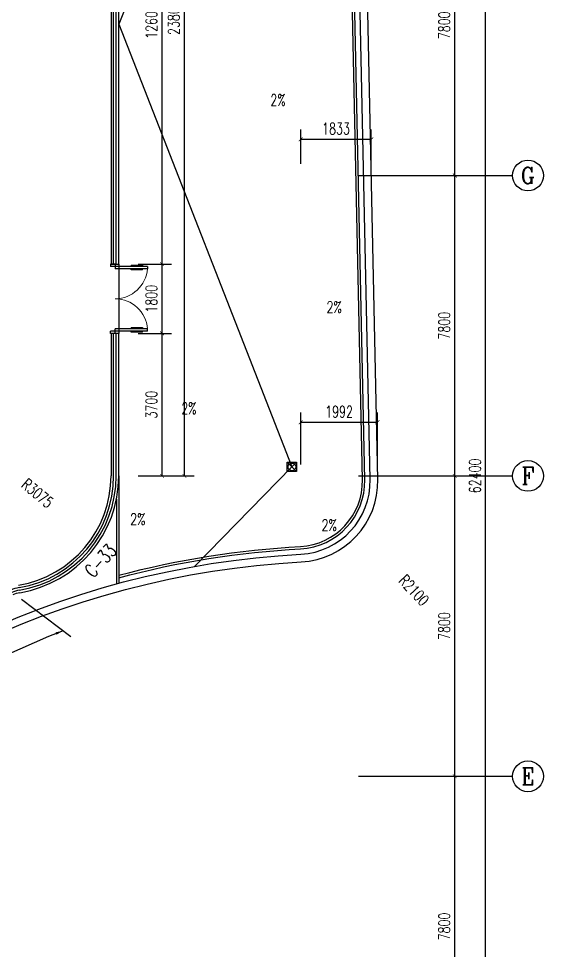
# Model space of a CAD drawing. Header units: millimetres. Extents: x 2680932 to 6187768, y 127588 to 383208.
# Drawn here: x 3109104 to 3122729, y 166707 to 190901 of the extents above; entities that cross this region are included whole.
import ezdxf
from ezdxf.enums import TextEntityAlignment as Align

# ---------------------------------------------------------------- set-up
doc = ezdxf.new("R2010")
doc.units = ezdxf.units.MM
doc.header["$LTSCALE"] = 20
for name, color, linetype in [('AXIS', 3, 'Continuous'), ('AXIS_TEXT', 7, 'Continuous'), ('CURTWALL', 4, 'Continuous'), ('DIM_SYMB', 3, 'Continuous'), ('PUB_DIM', 3, 'Continuous'), ('PUB_TEXT', 41, 'Continuous'), ('WINDOW', 4, 'Continuous'), ('WINDOW_TEXT', 183, 'Continuous'), ('屋面排水', 210, 'Continuous'), ('细线', 8, 'Continuous'), ('装饰一', 201, 'Continuous'), ('阳台栏杆', 149, 'Continuous')]:
    doc.layers.add(name, color=color, linetype=linetype)
doc.styles.add('_TCH_AXIS', font='COMPLEX', dxfattribs={"bigfont": 'GBCBIG'})
doc.styles.add('_TCH_DIM', font='SIMPLEX', dxfattribs={"bigfont": 'GBCBIG'})
doc.styles.add('_TCH_DIM_T3', font='SIMPLEX', dxfattribs={"width": 0.705882, "bigfont": 'GBCBIG'})
doc.styles.add('_TCH_WINDOW', font='SIMPLEX', dxfattribs={"bigfont": 'GBCBIG'})
doc.styles.add('COMPLEX', font='complex')
doc.dimstyles.new('_TCH_ARCH&&100', dxfattribs={"dimtxt": 297.5, "dimasz": 100, "dimexe": 250, "dimexo": 300, "dimgap": 126.25, "dimtad": 1, "dimdec": 0, "dimzin": 0, "dimdsep": 46, "dimtxsty": '_TCH_DIM_T3', "dimblk": 'ARCHTICK', "dimcen": 0.09, "dimclrt": 7, "dimazin": 2, "dimtfac": 1, "dimtdec": 0, "dimtix": 1, "dimtmove": 2, "dimatfit": 3, "dimfxl": 1, "dimtolj": 1, "dimtzin": 0, "dimarcsym": 0})

# ---------------------------------------------------------------- blocks, each defined once
blk = doc.blocks.new('sfdhfgj')
at = {"layer": '屋面排水'}
for p, q in [((-60, 60), (60, -60)), ((-60, -60), (60, 60))]:
    blk.add_line(p, q, dxfattribs=at)
blk.add_lwpolyline([(-60, 60), (60, 60), (60, -60), (-60, -60)], close=True, dxfattribs=at)
blk.add_circle((0, 0), 50, dxfattribs=at)
blk = doc.blocks.new('_ArchTick')
at = {"color": 0, "linetype": 'ByBlock', "lineweight": -3, "const_width": 0.15}
blk.add_lwpolyline([(-0.5, -0.5), (0.5, 0.5)], dxfattribs=at)
blk = doc.blocks.new('*D269')
at = {"layer": 'Defpoints', "color": 0, "transparency": 16777216}
for p in [(3111904, 197127), (3112827, 197127), (3111904, 184527)]:
    blk.add_point(p, dxfattribs=at)
at = {"layer": 'PUB_DIM', "color": 0, "lineweight": -2, "transparency": 16777216}
for p, q in [((3112204, 197127), (3113077, 197127)), ((3112827, 184527), (3112827, 197127)), ((3112204, 184527), (3113077, 184527))]:
    blk.add_line(p, q, dxfattribs=at)
at = {"layer": 'PUB_DIM', "color": 0, "lineweight": -2, "transparency": 16777216, "xscale": 100, "yscale": 100, "zscale": 100}
for p, rotation in [((3112827, 197127), 90), ((3112827, 184527), 270)]:
    blk.add_blockref('_ArchTick', p, dxfattribs=dict(at, rotation=rotation))
at = {"layer": 'PUB_DIM', "color": 7, "transparency": 16777216, "insert": (3112552, 190827), "char_height": 297.5, "attachment_point": 5, "rotation": 90, "style": '_TCH_DIM_T3'}
blk.add_mtext('\\A1;12600', dxfattribs=at)
blk = doc.blocks.new('*D270')
at = {"layer": 'Defpoints', "color": 0, "transparency": 16777216}
for p in [(3111904, 184527), (3112827, 184527), (3111904, 182727)]:
    blk.add_point(p, dxfattribs=at)
at = {"layer": 'PUB_DIM', "color": 0, "lineweight": -2, "transparency": 16777216}
for p, q in [((3112204, 184527), (3113077, 184527)), ((3112827, 182727), (3112827, 184527)), ((3112204, 182727), (3113077, 182727))]:
    blk.add_line(p, q, dxfattribs=at)
at = {"layer": 'PUB_DIM', "color": 0, "lineweight": -2, "transparency": 16777216, "xscale": 100, "yscale": 100, "zscale": 100}
for p, rotation in [((3112827, 184527), 90), ((3112827, 182727), 270)]:
    blk.add_blockref('_ArchTick', p, dxfattribs=dict(at, rotation=rotation))
at = {"layer": 'PUB_DIM', "color": 7, "transparency": 16777216, "insert": (3112552, 183627), "char_height": 297.5, "attachment_point": 5, "rotation": 90, "style": '_TCH_DIM_T3'}
blk.add_mtext('\\A1;1800', dxfattribs=at)
blk = doc.blocks.new('*D271')
at = {"layer": 'Defpoints', "color": 0, "transparency": 16777216}
for p in [(3111904, 182727), (3112827, 182727), (3111904, 179027)]:
    blk.add_point(p, dxfattribs=at)
at = {"layer": 'PUB_DIM', "color": 0, "lineweight": -2, "transparency": 16777216}
for p, q in [((3112204, 182727), (3113077, 182727)), ((3112827, 179027), (3112827, 182727)), ((3112204, 179027), (3113077, 179027))]:
    blk.add_line(p, q, dxfattribs=at)
at = {"layer": 'PUB_DIM', "color": 0, "lineweight": -2, "transparency": 16777216, "xscale": 100, "yscale": 100, "zscale": 100}
for p, rotation in [((3112827, 182727), 90), ((3112827, 179027), 270)]:
    blk.add_blockref('_ArchTick', p, dxfattribs=dict(at, rotation=rotation))
at = {"layer": 'PUB_DIM', "color": 7, "transparency": 16777216, "insert": (3112552, 180877), "char_height": 297.5, "attachment_point": 5, "rotation": 90, "style": '_TCH_DIM_T3'}
blk.add_mtext('\\A1;3700', dxfattribs=at)
blk = doc.blocks.new('*D272')
at = {"layer": 'Defpoints', "color": 0, "transparency": 16777216}
for p in [(3111904, 202827), (3113408, 202827), (3111904, 179027)]:
    blk.add_point(p, dxfattribs=at)
at = {"layer": 'PUB_DIM', "color": 0, "lineweight": -2, "transparency": 16777216}
for p, q in [((3112204, 202827), (3113658, 202827)), ((3113408, 179027), (3113408, 202827)), ((3112204, 179027), (3113658, 179027))]:
    blk.add_line(p, q, dxfattribs=at)
at = {"layer": 'PUB_DIM', "color": 0, "lineweight": -2, "transparency": 16777216, "xscale": 100, "yscale": 100, "zscale": 100}
for p, rotation in [((3113408, 202827), 90), ((3113408, 179027), 270)]:
    blk.add_blockref('_ArchTick', p, dxfattribs=dict(at, rotation=rotation))
at = {"layer": 'PUB_DIM', "color": 7, "transparency": 16777216, "insert": (3113133, 190927), "char_height": 297.5, "attachment_point": 5, "rotation": 90, "style": '_TCH_DIM_T3'}
blk.add_mtext('\\A1;23800', dxfattribs=at)
blk = doc.blocks.new('*D275')
at = {"layer": 'Defpoints', "color": 0, "transparency": 16777216}
for p in [(3118262, 187768), (3116429, 186827), (3118262, 186827)]:
    blk.add_point(p, dxfattribs=at)
at = {"layer": 'PUB_DIM', "color": 0, "lineweight": -2, "transparency": 16777216}
for p, q in [((3116429, 187127), (3116429, 188018)), ((3118262, 187127), (3118262, 188018)), ((3116429, 187768), (3118262, 187768))]:
    blk.add_line(p, q, dxfattribs=at)
at = {"layer": 'PUB_DIM', "color": 0, "lineweight": -2, "transparency": 16777216, "xscale": 100, "yscale": 100, "zscale": 100, "rotation": 180}
blk.add_blockref('_ArchTick', (3116429, 187768), dxfattribs=at)
at = {"layer": 'PUB_DIM', "color": 0, "lineweight": -2, "transparency": 16777216, "xscale": 100, "yscale": 100, "zscale": 100}
blk.add_blockref('_ArchTick', (3118262, 187768), dxfattribs=at)
at = {"layer": 'PUB_DIM', "color": 7, "transparency": 16777216, "insert": (3117346, 188043), "char_height": 297.5, "attachment_point": 5, "style": '_TCH_DIM_T3'}
blk.add_mtext('\\A1;1833', dxfattribs=at)
blk = doc.blocks.new('*D288')
at = {"layer": 'Defpoints', "color": 0, "transparency": 16777216}
for p in [(3118421, 180420), (3116429, 179027), (3118421, 179027)]:
    blk.add_point(p, dxfattribs=at)
at = {"layer": 'PUB_DIM', "color": 0, "lineweight": -2, "transparency": 16777216}
for p, q in [((3116429, 179327), (3116429, 180670)), ((3118421, 179327), (3118421, 180670)), ((3116429, 180420), (3118421, 180420))]:
    blk.add_line(p, q, dxfattribs=at)
at = {"layer": 'PUB_DIM', "color": 0, "lineweight": -2, "transparency": 16777216, "xscale": 100, "yscale": 100, "zscale": 100, "rotation": 180}
blk.add_blockref('_ArchTick', (3116429, 180420), dxfattribs=at)
at = {"layer": 'PUB_DIM', "color": 0, "lineweight": -2, "transparency": 16777216, "xscale": 100, "yscale": 100, "zscale": 100}
blk.add_blockref('_ArchTick', (3118421, 180420), dxfattribs=at)
at = {"layer": 'PUB_DIM', "color": 7, "transparency": 16777216, "insert": (3117425, 180695), "char_height": 297.5, "attachment_point": 5, "style": '_TCH_DIM_T3'}
blk.add_mtext('\\A1;1992', dxfattribs=at)
blk = doc.blocks.new('$DorLib2D$00000011')
for p, q in [((-0.467, 0.471), (-0.467, -0.062)), ((-0.467, 0.471), (-0.433, 0.471)), ((-0.433, 0.471), (-0.433, 0.004)), ((0.433, 0.471), (0.433, 0.004)), ((0.467, 0.471), (0.433, 0.471)), ((0.467, 0.471), (0.467, -0.062)), ((-0.483, 0.396), (-0.467, 0.396)), ((-0.417, 0.396), (-0.433, 0.396)), ((0.417, 0.396), (0.433, 0.396)), ((0.483, 0.396), (0.467, 0.396)), ((-0.483, 0.235), (-0.467, 0.235)), ((-0.417, 0.235), (-0.433, 0.235)), ((0.417, 0.235), (0.433, 0.235)), ((0.483, 0.235), (0.467, 0.235)), ((-0.5, 0.004), (-0.433, 0.004)), ((-0.5, 0.004), (-0.5, -0.062)), ((0.5, 0.004), (0.433, 0.004)), ((0.5, 0.004), (0.5, -0.062)), ((-0.5, -0.062), (-0.467, -0.062)), ((0.5, -0.062), (0.467, -0.062))]:
    blk.add_line(p, q)
at = {"lineweight": 13}
for p, q in [((-0.483, 0.396), (-0.483, 0.235)), ((-0.417, 0.396), (-0.417, 0.235)), ((0.417, 0.396), (0.417, 0.235)), ((0.483, 0.396), (0.483, 0.235))]:
    blk.add_line(p, q, dxfattribs=at)
for centre, start, end in [((-0.467, 0.004), 0, 85.904), ((0.467, 0.004), 94.096, 180)]:
    blk.add_arc(centre, 0.467, start, end, dxfattribs=at)
blk = doc.blocks.new('*D313')
at = {"layer": 'AXIS', "color": 0, "lineweight": -2, "transparency": 16777216}
for p, q in [((3118229, 171227), (3120679, 171227)), ((3120429, 163427), (3120429, 171227)), ((3118229, 163427), (3120679, 163427))]:
    blk.add_line(p, q, dxfattribs=at)
at = {"layer": 'Defpoints', "color": 0, "transparency": 16777216}
for p in [(3117929, 171227), (3120429, 171227), (3117929, 163427)]:
    blk.add_point(p, dxfattribs=at)
at = {"layer": 'AXIS', "color": 0, "lineweight": -2, "transparency": 16777216, "xscale": 100, "yscale": 100, "zscale": 100}
for p, rotation in [((3120429, 171227), 90), ((3120429, 163427), 270)]:
    blk.add_blockref('_ArchTick', p, dxfattribs=dict(at, rotation=rotation))
at = {"layer": 'AXIS', "color": 7, "transparency": 16777216, "insert": (3120154, 167327), "char_height": 297.5, "attachment_point": 5, "rotation": 90, "style": '_TCH_DIM_T3'}
blk.add_mtext('\\A1;7800', dxfattribs=at)
blk = doc.blocks.new('*D314')
at = {"layer": 'AXIS', "color": 0, "lineweight": -2, "transparency": 16777216}
for p, q in [((3118229, 179027), (3120679, 179027)), ((3120429, 171227), (3120429, 179027)), ((3118229, 171227), (3120679, 171227))]:
    blk.add_line(p, q, dxfattribs=at)
at = {"layer": 'Defpoints', "color": 0, "transparency": 16777216}
for p in [(3117929, 179027), (3120429, 179027), (3117929, 171227)]:
    blk.add_point(p, dxfattribs=at)
at = {"layer": 'AXIS', "color": 0, "lineweight": -2, "transparency": 16777216, "xscale": 100, "yscale": 100, "zscale": 100}
for p, rotation in [((3120429, 179027), 90), ((3120429, 171227), 270)]:
    blk.add_blockref('_ArchTick', p, dxfattribs=dict(at, rotation=rotation))
at = {"layer": 'AXIS', "color": 7, "transparency": 16777216, "insert": (3120154, 175127), "char_height": 297.5, "attachment_point": 5, "rotation": 90, "style": '_TCH_DIM_T3'}
blk.add_mtext('\\A1;7800', dxfattribs=at)
blk = doc.blocks.new('*D315')
at = {"layer": 'AXIS', "color": 0, "lineweight": -2, "transparency": 16777216}
for p, q in [((3118229, 186827), (3120679, 186827)), ((3120429, 179027), (3120429, 186827)), ((3118229, 179027), (3120679, 179027))]:
    blk.add_line(p, q, dxfattribs=at)
at = {"layer": 'Defpoints', "color": 0, "transparency": 16777216}
for p in [(3117929, 186827), (3120429, 186827), (3117929, 179027)]:
    blk.add_point(p, dxfattribs=at)
at = {"layer": 'AXIS', "color": 0, "lineweight": -2, "transparency": 16777216, "xscale": 100, "yscale": 100, "zscale": 100}
for p, rotation in [((3120429, 186827), 90), ((3120429, 179027), 270)]:
    blk.add_blockref('_ArchTick', p, dxfattribs=dict(at, rotation=rotation))
at = {"layer": 'AXIS', "color": 7, "transparency": 16777216, "insert": (3120154, 182927), "char_height": 297.5, "attachment_point": 5, "rotation": 90, "style": '_TCH_DIM_T3'}
blk.add_mtext('\\A1;7800', dxfattribs=at)
blk = doc.blocks.new('*D316')
at = {"layer": 'AXIS', "color": 0, "lineweight": -2, "transparency": 16777216}
for p, q in [((3118229, 194627), (3120679, 194627)), ((3120429, 186827), (3120429, 194627)), ((3118229, 186827), (3120679, 186827))]:
    blk.add_line(p, q, dxfattribs=at)
at = {"layer": 'Defpoints', "color": 0, "transparency": 16777216}
for p in [(3117929, 194627), (3120429, 194627), (3117929, 186827)]:
    blk.add_point(p, dxfattribs=at)
at = {"layer": 'AXIS', "color": 0, "lineweight": -2, "transparency": 16777216, "xscale": 100, "yscale": 100, "zscale": 100}
for p, rotation in [((3120429, 194627), 90), ((3120429, 186827), 270)]:
    blk.add_blockref('_ArchTick', p, dxfattribs=dict(at, rotation=rotation))
at = {"layer": 'AXIS', "color": 7, "transparency": 16777216, "insert": (3120154, 190727), "char_height": 297.5, "attachment_point": 5, "rotation": 90, "style": '_TCH_DIM_T3'}
blk.add_mtext('\\A1;7800', dxfattribs=at)
blk = doc.blocks.new('*D319')
at = {"layer": 'AXIS', "color": 0, "lineweight": -2, "transparency": 16777216}
for p, q in [((3118229, 210227), (3121479, 210227)), ((3121229, 147827), (3121229, 210227)), ((3118229, 147827), (3121479, 147827))]:
    blk.add_line(p, q, dxfattribs=at)
at = {"layer": 'Defpoints', "color": 0, "transparency": 16777216}
for p in [(3117929, 210227), (3121229, 210227), (3117929, 147827)]:
    blk.add_point(p, dxfattribs=at)
at = {"layer": 'AXIS', "color": 0, "lineweight": -2, "transparency": 16777216, "xscale": 100, "yscale": 100, "zscale": 100}
for p, rotation in [((3121229, 210227), 90), ((3121229, 147827), 270)]:
    blk.add_blockref('_ArchTick', p, dxfattribs=dict(at, rotation=rotation))
at = {"layer": 'AXIS', "color": 7, "transparency": 16777216, "insert": (3120954, 179027), "char_height": 297.5, "attachment_point": 5, "rotation": 90, "style": '_TCH_DIM_T3'}
blk.add_mtext('\\A1;62400', dxfattribs=at)
blk = doc.blocks.new('_AXISO')
blk.add_circle((0, 0), 0.5)
at = {"layer": 'AXIS_TEXT', "style": 'COMPLEX', "width": 1.041667}
blk.add_attdef('A', text='', height=0.56, dxfattribs=at).set_placement((-0.25, -0.28), (0.25, -0.28), align=Align.FIT)

msp = doc.modelspace()

# ---------------------------------------------------------------- linework, layer by layer
at = {"layer": 'AXIS'}
for p, q in [((3117929.1, 186827), (3121929.1, 186827)), ((3117929.1, 179027), (3121929.1, 179027)), ((3117929.1, 171227), (3121929.1, 171227))]:
    msp.add_line(p, q, dxfattribs=at)
at = {"layer": 'CURTWALL'}
for p, q in [((3111504.2, 194627), (3111504.2, 184526.9)), ((3111570.8, 184526.9), (3111570.8, 194627)), ((3111637.5, 184526.9), (3111637.5, 194627)), ((3111704.2, 184526.9), (3111704.2, 194627)), ((3111504.2, 184526.9), (3111704.2, 184526.9)), ((3111704.2, 182726.9), (3111504.2, 182726.9)), ((3111504.2, 182726.9), (3111504.2, 179027)), ((3111570.8, 179027), (3111570.8, 182726.9)), ((3111637.5, 179027), (3111637.5, 182726.9)), ((3111704.2, 179027), (3111704.2, 182726.9))]:
    msp.add_line(p, q, dxfattribs=at)
for centre, radius, start, end in [((3108629.1, 179027), 2875.1, 279.5129, 0), ((3108629.1, 179027), 2941.8, 279.5129, 0), ((3108629.1, 179027), 3008.4, 279.5129, 0), ((3108629.1, 179027), 3075.1, 279.5129, 0), ((3109269.5, 175205.2), 933.3, 99.5129, 113.44127), ((3109269.5, 175205.2), 866.7, 99.5129, 113.44127), ((3109269.5, 175205.2), 800, 99.5129, 113.44127)]:
    msp.add_arc(centre, radius, start, end, dxfattribs=at)
at = {"layer": 'DIM_SYMB'}
for points in [[(3115537.2, 188787.2, 0, 0, 0), (3114493.2, 188787.2, 80, 0, 0), (3114193.2, 188787.2, 0, 0, 0)], [(3114118, 185109.7, 0, 0, 0), (3114547.2, 183865, 80, 0, 0), (3114645, 183581.4, 0, 0, 0)], [(3116995.3, 183408.5, 0, 0, 0), (3115866.4, 183408.5, 80, 0, 0), (3115566.4, 183408.5, 0, 0, 0)], [(3113812.8, 180780.3, 0, 0, 0), (3114454.1, 180780.3, 80, 0, 0), (3114754.1, 180780.3, 0, 0, 0)], [(3114856.3, 177550.5, 0, 0, 0), (3115160.5, 177902, 80, 0, 0), (3115356.8, 178128.8, 0, 0, 0)], [(3116884.3, 177805.8, 0, 0, 0), (3116582.2, 178018.6, 80, 0, 0), (3116336.9, 178191.3, 0, 0, 0)], [(3112485.5, 177902.9, 0, 0, 0), (3113530.4, 177902.9, 80, 0, 0), (3113830.4, 177902.9, 0, 0, 0)]]:
    msp.add_lwpolyline(points, format="xyseb", dxfattribs=at)
at = {"layer": 'PUB_DIM'}
msp.add_line((3109176.6, 175829.9), (3110460.4, 174856.3), dxfattribs=at)
for points in [[(3108993.3, 178722, 0, 0, 0), (3110833.3, 177181.1, 66, 0, 0), (3110986.6, 177052.7, 0, 0, 0)], [(3119548.3, 175464.1, 0, 0, 0), (3117905.7, 177214, 66, 0, 0), (3117768.8, 177359.8, 0, 0, 0)], [(3110261.2, 175007.3, 0, 66, 0), (3110075.3, 174933.6, 66, 0, 0)]]:
    msp.add_lwpolyline(points, format="xyseb", dxfattribs=at)
msp.add_arc((3118746.3, 153349), 23261.1, 111.39356, 174.25538, dxfattribs=at)
at = {"layer": '屋面排水'}
for p, q in [((3116227.5, 202232.7), (3111704.2, 190756.9)), ((3111704.2, 190756.9), (3116199.1, 179261.9)), ((3116199.1, 179261.9), (3113673.8, 176677.9))]:
    msp.add_line(p, q, dxfattribs=at)
msp.add_circle((3116199.1, 179261.9), 100, dxfattribs=at)
at = {"layer": '细线'}
msp.add_line((3111704.2, 184526.9), (3111704.2, 182726.9), dxfattribs=at)
at = {"layer": '装饰一'}
for points in [[(3118431, 178935.7), (3117843.2, 206444, 0.4192246), (3115663, 208497.6), (3089588.7, 207494.7, 0.1889402), (3088585.7, 207056.5), (3064713.2, 183184, 0.1951669), (3064274, 182145), (3063786.7, 148357.2, 0.4109331), (3065540.4, 146531.9), (3093206.1, 145822.5, 0.4559937), (3095651.8, 148496.8), (3095284, 151684.5, -0.4333475), (3116442.2, 176793.8, 0.4050511)], [(3118231.1, 178931.4), (3117643.3, 206439.7, 0.4192246), (3115670.7, 208297.7), (3089596.4, 207294.9, 0.1889402), (3088727.1, 206915.1), (3064854.6, 183042.6, 0.1951669), (3064474, 182142.1), (3063986.7, 148354.4, 0.4109331), (3065545.5, 146731.8), (3093211.2, 146022.4, 0.4559937), (3095453.1, 148473.9), (3095085.3, 151661.3, -0.4333439), (3116431.7, 176993.5, 0.4050511)]]:
    msp.add_lwpolyline(points, format="xyb", close=True, dxfattribs=at)
at = {"layer": '阳台栏杆'}
for p, q in [((3111704.2, 179027), (3111704.2, 176238.4)), ((3111644.2, 178422.5), (3111644.2, 176222.1))]:
    msp.add_line(p, q, dxfattribs=at)
for points in [[(3111704.2, 176383.4, -0.0524572), (3116424.3, 177133.3, 0.4050511), (3118091.1, 178928.5), (3117503.3, 206436.7, 0.4192246), (3115676.1, 208157.8), (3089601.8, 207155, 0.1889402), (3088826.1, 206816.1), (3064953.6, 182943.6, 0.1951669), (3064614, 182140), (3064126.7, 148352.3, 0.4109331), (3065549.1, 146871.8), (3093214.8, 146162.4, 0.4559937), (3095314, 148457.8), (3094946.3, 151645.1, -0.0272415), (3094789.4, 154127, -0.0272415)], [(3111704.2, 176445.5, -0.0522808), (3116421.1, 177193.2, 0.4050511), (3118031.1, 178927.2), (3117443.3, 206435.4, 0.4192246), (3115678.4, 208097.9), (3089604.1, 207095, 0.1889402), (3088868.6, 206773.6), (3064996.1, 182901.1, 0.1951669), (3064674, 182139.2), (3064186.7, 148351.5, 0.4109331), (3065550.6, 146931.7), (3093216.3, 146222.4, 0.4559937), (3095254.4, 148451), (3094886.7, 151638.1, -0.0272463), (3094729.4, 154127, -0.0272463)]]:
    msp.add_lwpolyline(points, format="xyb", dxfattribs=at)

# ---------------------------------------------------------------- block references
at = {"layer": 'AXIS'}
ref = msp.add_blockref('_AXISO', (3122329.1, 186827), dxfattribs=dict(at, xscale=800, yscale=800, zscale=800))
ref.add_attrib('A', 'G', dxfattribs={"layer": 'AXIS_TEXT', "height": 425.2, "style": '_TCH_AXIS'}).set_placement((3122146.9, 186614.4), (3122511.3, 186614.4), align=Align.FIT)
ref = msp.add_blockref('_AXISO', (3122329.1, 179027), dxfattribs=dict(at, xscale=800, yscale=800, zscale=800))
ref.add_attrib('A', 'F', dxfattribs={"layer": 'AXIS_TEXT', "height": 445.4, "style": '_TCH_AXIS'}).set_placement((3122159.4, 178804.3), (3122498.8, 178804.3), align=Align.FIT)
ref = msp.add_blockref('_AXISO', (3122329.1, 171227), dxfattribs=dict(at, xscale=800, yscale=800, zscale=800))
ref.add_attrib('A', 'E', dxfattribs={"layer": 'AXIS_TEXT', "height": 445.4, "style": '_TCH_AXIS'}).set_placement((3122159.4, 171004.3), (3122498.8, 171004.3), align=Align.FIT)
at = {"layer": 'WINDOW', "xscale": 1800, "yscale": -1800, "zscale": 1800, "rotation": 90}
msp.add_blockref('$DorLib2D$00000011', (3111604.2, 183626.9), dxfattribs=at)
at = {"layer": '屋面排水', "xscale": 2, "yscale": 2, "zscale": 2}
msp.add_blockref('sfdhfgj', (3116199.1, 179261.9), dxfattribs=at)

# ---------------------------------------------------------------- texts
at = {"layer": 'PUB_DIM', "color": 7, "style": '_TCH_DIM', "width": 0.705882}
for s, rotation, p in [('R3075', 320.05564, (3109151, 178754.6)), ('R2100', 313.18986, (3118949.1, 176286.9))]:
    msp.add_text(s, height=297.5, rotation=rotation, dxfattribs=at).set_placement(p)
at = {"layer": 'PUB_TEXT', "style": '_TCH_DIM', "width": 0.705882}
for p in [(3115642.2, 188638.4), (3117100.3, 183259.8), (3113327.8, 180631.5), (3112000.5, 177754.2), (3116970.1, 177596.6)]:
    msp.add_text('2%', height=297.5, dxfattribs=at).set_placement(p)
at = {"layer": 'WINDOW_TEXT', "style": '_TCH_WINDOW', "width": 0.705882}
msp.add_text('C-33', height=357, rotation=47.89178, dxfattribs=at).set_placement((3111046.5, 176359.7))

# ---------------------------------------------------------------- dimensions: what is measured, and where the dimension line sits
at = {"layer": 'AXIS'}
for p1, p2, distance, picture, middle in [((3117929.1, 147827), (3117929.1, 210227), -3300, '*D319', (3120954.1, 179027)), ((3117929.1, 186827), (3117929.1, 194627), -2500, '*D316', (3120154.1, 190727)), ((3117929.1, 179027), (3117929.1, 186827), -2500, '*D315', (3120154.1, 182927)), ((3117929.1, 171227), (3117929.1, 179027), -2500, '*D314', (3120154.1, 175127)), ((3117929.1, 163427), (3117929.1, 171227), -2500, '*D313', (3120154.1, 167327))]:
    dim = msp.add_aligned_dim(p1=p1, p2=p2, distance=distance, dimstyle='_TCH_ARCH&&100', dxfattribs=at)
    dim.commit()
    dim.dimension.update_dxf_attribs({"geometry": picture, "text_midpoint": middle})
at = {"layer": 'PUB_DIM'}
for p1, p2, distance, picture, middle in [((3111904.2, 179027), (3111904.2, 202827), -1503.4, '*D272', (3113132.5, 190927)), ((3111904.2, 184526.9), (3111904.2, 197126.9), -922.9, '*D269', (3112552.1, 190826.9)), ((3116429.1, 186827), (3118262.4, 186827), 940.7, '*D275', (3117345.7, 188042.7)), ((3111904.2, 182726.9), (3111904.2, 184526.9), -922.9, '*D270', (3112552.1, 183626.9)), ((3111904.2, 179027), (3111904.2, 182726.9), -922.9, '*D271', (3112552.1, 180877)), ((3116429.1, 179027), (3118420.9, 179027), 1392.9, '*D288', (3117425, 180695))]:
    dim = msp.add_aligned_dim(p1=p1, p2=p2, distance=distance, dimstyle='_TCH_ARCH&&100', dxfattribs=at)
    dim.commit()
    dim.dimension.update_dxf_attribs({"geometry": picture, "text_midpoint": middle})

doc.saveas('drawing.dxf')
